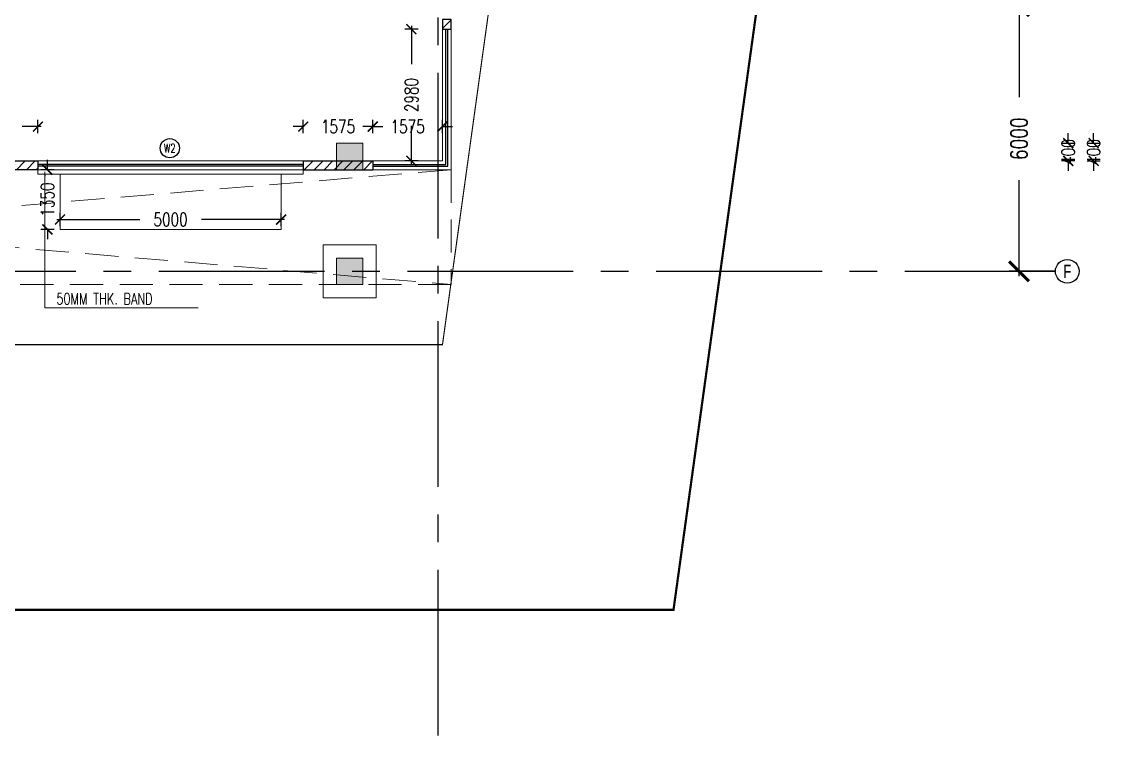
# Model space of a CAD drawing. Header units: millimetres. Extents: x -2076597 to 16308595, y -4402071 to 17875273.
# Drawn here: x -2033367 to -2008921, y -4248315 to -4232158 of the extents above; entities that cross this region are included whole.
import ezdxf
from ezdxf.enums import TextEntityAlignment as Align

# ---------------------------------------------------------------- set-up
doc = ezdxf.new("R2010")
doc.units = ezdxf.units.MM
for name, pattern in [('CENTER', [50.8, 31.75, -6.35, 6.35, -6.35]), ('CENTER2', [1.125, 0.75, -0.125, 0.125, -0.125]), ('DASHDOT', [1, 0.5, -0.25, 0, -0.25]), ('DASHED2', [0.375, 0.25, -0.125]), ('Demolished', [4.8, 3.2, -1.6]), ('Overhead', [3.96875, 2.38125, -1.5875])]:
    doc.linetypes.add(name, pattern=pattern)
for name, color, linetype, lineweight in [('A- GLAZING', 5, 'Continuous', 9), ('A- LIGHT LINE', 8, 'Continuous', 9), ('A- SHAFT', 8, 'Continuous', 9), ('A-BOUNDARY LINES', 4, 'Continuous', 25), ('A-COL HATCH', 252, 'Continuous', 9), ('A-DETL-DEMO', 6, 'Demolished', 9), ('A-DETL-GENF', 92, 'Continuous', 9), ('A-FLOR', 1, 'Continuous', 9), ('S-COL HATCH', 251, 'Continuous', 9), ('S-COLS', 7, 'Continuous', 9), ('S-STRS-MBND', 31, 'Overhead', 9)]:
    doc.layers.add(name, color=color, linetype=linetype, lineweight=lineweight)
for name, color, linetype in [('A-DIMS', 4, 'Continuous'), ('A-GRID', 8, 'CENTER'), ('A-GRIDTXT', 1, 'Continuous'), ('A-PARAPET WALL', 4, 'Continuous'), ('A-PODIUM LYT ARCH', 85, 'Continuous'), ('A-SCHED', 1, 'Continuous'), ('A-SETBACK', 3, 'Continuous'), ('A-SITE BOUNDARY', 7, 'CENTER'), ('A-TXTROOM', 3, 'Continuous'), ('A-WALL', 2, 'Continuous'), ('A-WALL HATCH', 8, 'Continuous'), ('S-GRID', 252, 'CENTER2')]:
    doc.layers.add(name, color=color, linetype=linetype)
doc.styles.add('ARIAL-GRID', font='arial.ttf', dxfattribs={"width": 0.7, "height": 15})
doc.styles.add('DIM 100', font='romans.shx', dxfattribs={"width": 0.8})
doc.styles.add('ROMANS', font='romans.shx', dxfattribs={"width": 0.75})
doc.dimstyles.new('1_100 MJR', dxfattribs={"dimscale": 100, "dimtxt": 1.75, "dimasz": 1, "dimexe": 1, "dimexo": 0, "dimgap": 0.09, "dimtad": 0, "dimdsep": 46, "dimtxsty": 'DIM 100', "dimblk": 'ARCHTICK', "dimcen": 0.09, "dimdle": 1, "dimclrd": 8, "dimclre": 8, "dimclrt": 256, "dimazin": 0, "dimtfac": 1, "dimtofl": 0, "dimtmove": 1, "dimatfit": 3, "dimfxl": 0, "dimtolj": 1, "dimtzin": 0, "dimlwd": -1, "dimlwe": -1, "dimarcsym": 0})
doc.dimstyles.new('DIMB-200', dxfattribs={"dimscale": 150, "dimtxt": 2.5, "dimasz": 3, "dimexe": 1.5, "dimexo": 0, "dimgap": 3, "dimtad": 0, "dimtoh": 1, "dimdec": 0, "dimzin": 0, "dimdsep": 46, "dimtxsty": 'ROMANS', "dimblk": 'ARCHTICK', "dimcen": 3, "dimdle": 0.75, "dimclrd": 8, "dimclre": 8, "dimclrt": 4, "dimazin": 0, "dimtfac": 1, "dimtdec": 0, "dimtix": 1, "dimtofl": 0, "dimtmove": 2, "dimatfit": 3, "dimldrblk": 'DOT', "dimfxl": 0, "dimtolj": 1, "dimtzin": 0, "dimarcsym": 0})
doc.dimstyles.new('DIMM-100', dxfattribs={"dimscale": 150, "dimtxt": 2, "dimasz": 1.5, "dimexe": 1, "dimexo": 0, "dimgap": 2, "dimtad": 0, "dimtoh": 1, "dimdec": 0, "dimzin": 0, "dimdsep": 46, "dimtxsty": 'ROMANS', "dimblk": 'ARCHTICK', "dimcen": 1.5, "dimdle": 0.5, "dimclrd": 8, "dimclre": 8, "dimclrt": 256, "dimazin": 0, "dimtfac": 1, "dimtdec": 0, "dimtix": 1, "dimtofl": 0, "dimtmove": 2, "dimatfit": 3, "dimldrblk": 'DOT', "dimfxl": 0, "dimtolj": 1, "dimtzin": 0, "dimarcsym": 0})

# ---------------------------------------------------------------- blocks, each defined once
blk = doc.blocks.new('Family - ___-240295-0_ ground floor')
at = {"layer": 'A-SETBACK', "linetype": 'DASHDOT', "lineweight": -2, "ltscale": 2000, "const_width": 25}
blk.add_lwpolyline([(76480, 233663), (47866, 236124), (29166, 193452), (70915, 193452)], close=True, dxfattribs=at)
at = {"layer": 'A-SITE BOUNDARY', "ltscale": 100, "const_width": 50}
blk.add_lwpolyline([(83289, 239099), (44096, 242471), (19986, 187452), (76141, 187452)], close=True, dxfattribs=at)
blk = doc.blocks.new('_ArchTick')
at = {"color": 0, "linetype": 'ByBlock', "const_width": 0.15}
blk.add_lwpolyline([(-0.5, -0.5), (0.5, 0.5)], dxfattribs=at)
blk = doc.blocks.new('*D550')
at = {"layer": 'A-DIMS', "color": 8, "lineweight": -2, "transparency": 16777216}
for p, q in [((-2024401, -4232331), (-2024701, -4232331)), ((-2024551, -4232256), (-2024551, -4233124)), ((-2024551, -4235386), (-2024551, -4234517)), ((-2024401, -4235311), (-2024701, -4235311))]:
    blk.add_line(p, q, dxfattribs=at)
at = {"layer": 'Defpoints', "color": 0, "transparency": 16777216}
for p in [(-2023848, -4232331), (-2024551, -4235311), (-2023848, -4235311)]:
    blk.add_point(p, dxfattribs=at)
at = {"layer": 'A-DIMS', "color": 8, "lineweight": -2, "transparency": 16777216, "xscale": 225, "yscale": 225, "zscale": 225}
for p, rotation in [((-2024551, -4232331), 90), ((-2024551, -4235311), 270)]:
    blk.add_blockref('_ArchTick', p, dxfattribs=dict(at, rotation=rotation))
at = {"layer": 'A-DIMS', "transparency": 16777216, "insert": (-2024551, -4233821), "char_height": 300, "attachment_point": 5, "rotation": 90, "style": 'ROMANS'}
blk.add_mtext('\\A1;2980', dxfattribs=at)
blk = doc.blocks.new('_Dot')
at = {"color": 0, "linetype": 'ByBlock', "lineweight": -2}
blk.add_line((-0.5, 0), (-1, 0), dxfattribs=at)
at = {"color": 0, "linetype": 'ByBlock', "const_width": 0.5}
blk.add_lwpolyline([(-0.25, 0, 1), (0.25, 0, 1)], format="xyb", close=True, dxfattribs=at)
blk = doc.blocks.new('*D551')
at = {"layer": 'A-DIMS', "color": 8, "lineweight": -2, "transparency": 16777216}
for p, q in [((-2025423, -4234534), (-2025648, -4234534)), ((-2025423, -4234684), (-2025423, -4234384)), ((-2023848, -4234684), (-2023848, -4234384)), ((-2023848, -4234534), (-2023623, -4234534))]:
    blk.add_line(p, q, dxfattribs=at)
at = {"layer": 'Defpoints', "color": 0, "transparency": 16777216}
for p in [(-2025423, -4234534), (-2025423, -4235311), (-2023848, -4235311)]:
    blk.add_point(p, dxfattribs=at)
at = {"layer": 'A-DIMS', "color": 8, "lineweight": -2, "transparency": 16777216, "xscale": 225, "yscale": 225, "zscale": 225}
blk.add_blockref('_ArchTick', (-2025423, -4234534), dxfattribs=at)
at = {"layer": 'A-DIMS', "color": 8, "lineweight": -2, "transparency": 16777216, "xscale": 225, "yscale": 225, "zscale": 225, "rotation": 180}
blk.add_blockref('_ArchTick', (-2023848, -4234534), dxfattribs=at)
at = {"layer": 'A-DIMS', "transparency": 16777216, "insert": (-2024635, -4234534), "char_height": 300, "attachment_point": 5, "style": 'ROMANS'}
blk.add_mtext('\\A1;1575', dxfattribs=at)
blk = doc.blocks.new('*D552')
at = {"layer": 'A-DIMS', "color": 8, "lineweight": -2, "transparency": 16777216}
for p, q in [((-2026998, -4234534), (-2027223, -4234534)), ((-2026998, -4234684), (-2026998, -4234384)), ((-2025423, -4234684), (-2025423, -4234384)), ((-2025423, -4234534), (-2025198, -4234534))]:
    blk.add_line(p, q, dxfattribs=at)
at = {"layer": 'Defpoints', "color": 0, "transparency": 16777216}
for p in [(-2026998, -4234534), (-2026998, -4235311), (-2025423, -4235311)]:
    blk.add_point(p, dxfattribs=at)
at = {"layer": 'A-DIMS', "color": 8, "lineweight": -2, "transparency": 16777216, "xscale": 225, "yscale": 225, "zscale": 225}
blk.add_blockref('_ArchTick', (-2026998, -4234534), dxfattribs=at)
at = {"layer": 'A-DIMS', "color": 8, "lineweight": -2, "transparency": 16777216, "xscale": 225, "yscale": 225, "zscale": 225, "rotation": 180}
blk.add_blockref('_ArchTick', (-2025423, -4234534), dxfattribs=at)
at = {"layer": 'A-DIMS', "transparency": 16777216, "insert": (-2026210, -4234534), "char_height": 300, "attachment_point": 5, "style": 'ROMANS'}
blk.add_mtext('\\A1;1575', dxfattribs=at)
blk = doc.blocks.new('*D553')
at = {"layer": 'A-DIMS', "color": 8, "lineweight": -2, "transparency": 16777216}
for p, q in [((-2035173, -4234534), (-2034744, -4234534)), ((-2035098, -4234684), (-2035098, -4234384)), ((-2032923, -4234534), (-2033351, -4234534)), ((-2032998, -4234684), (-2032998, -4234384))]:
    blk.add_line(p, q, dxfattribs=at)
at = {"layer": 'Defpoints', "color": 0, "transparency": 16777216}
for p in [(-2035098, -4234534), (-2035098, -4235311), (-2032998, -4235311)]:
    blk.add_point(p, dxfattribs=at)
at = {"layer": 'A-DIMS', "color": 8, "lineweight": -2, "transparency": 16777216, "xscale": 225, "yscale": 225, "zscale": 225, "rotation": 180}
blk.add_blockref('_ArchTick', (-2035098, -4234534), dxfattribs=at)
at = {"layer": 'A-DIMS', "color": 8, "lineweight": -2, "transparency": 16777216, "xscale": 225, "yscale": 225, "zscale": 225}
blk.add_blockref('_ArchTick', (-2032998, -4234534), dxfattribs=at)
at = {"layer": 'A-DIMS', "transparency": 16777216, "insert": (-2034048, -4234534), "char_height": 300, "attachment_point": 5, "style": 'ROMANS'}
blk.add_mtext('\\A1;2100', dxfattribs=at)
blk = doc.blocks.new('SOP')
at = {"layer": 'A-SCHED', "color": 8}
blk.add_circle((0, 0), 218, dxfattribs=at)
at = {"layer": 'A-SCHED', "style": 'ROMANS', "width": 0.7}
blk.add_attdef('D2', text='', height=200, dxfattribs=at).set_placement((0, 0), align=Align.MIDDLE_CENTER)
blk = doc.blocks.new('*D561')
at = {"layer": 'A-DIMS', "color": 8, "lineweight": -2, "transparency": 16777216}
for p, q in [((-2009118, -4234911), (-2009118, -4234686)), ((-2009268, -4234911), (-2008968, -4234911)), ((-2009268, -4235311), (-2008968, -4235311)), ((-2009118, -4235311), (-2009118, -4235536))]:
    blk.add_line(p, q, dxfattribs=at)
at = {"layer": 'Defpoints', "color": 0, "transparency": 16777216}
for p in [(-2033748, -4234911), (-2009118, -4234911), (-2009445, -4235311, 0)]:
    blk.add_point(p, dxfattribs=at)
at = {"layer": 'A-DIMS', "color": 8, "lineweight": -2, "transparency": 16777216, "xscale": 225, "yscale": 225, "zscale": 225}
for p, rotation in [((-2009118, -4234911), 270), ((-2009118, -4235311), 90)]:
    blk.add_blockref('_ArchTick', p, dxfattribs=dict(at, rotation=rotation))
at = {"layer": 'A-DIMS', "transparency": 16777216, "insert": (-2009118, -4235111), "char_height": 300, "attachment_point": 5, "rotation": 90, "style": 'ROMANS'}
blk.add_mtext('\\A1;400', dxfattribs=at)
blk = doc.blocks.new('*D562')
at = {"layer": 'A-DIMS', "color": 8, "lineweight": -2, "transparency": 16777216}
for p, q in [((-2009693, -4234911), (-2009693, -4234686)), ((-2009843, -4234911), (-2009543, -4234911)), ((-2009543, -4235311), (-2009843, -4235311)), ((-2009693, -4235311), (-2009693, -4235536))]:
    blk.add_line(p, q, dxfattribs=at)
at = {"layer": 'Defpoints', "color": 0, "transparency": 16777216}
for p in [(-2026248, -4234911), (-2009693, -4234911), (-2009445, -4235311, 0)]:
    blk.add_point(p, dxfattribs=at)
at = {"layer": 'A-DIMS', "color": 8, "lineweight": -2, "transparency": 16777216, "xscale": 225, "yscale": 225, "zscale": 225}
for p, rotation in [((-2009693, -4234911), 270), ((-2009693, -4235311), 90)]:
    blk.add_blockref('_ArchTick', p, dxfattribs=dict(at, rotation=rotation))
at = {"layer": 'A-DIMS', "transparency": 16777216, "insert": (-2009693, -4235111), "char_height": 300, "attachment_point": 5, "rotation": 90, "style": 'ROMANS'}
blk.add_mtext('\\A1;400', dxfattribs=at)
blk = doc.blocks.new('*D178')
at = {"layer": 'A-DIMS', "color": 8, "lineweight": -2, "transparency": 16777216}
for p, q in [((-2032784, -4235511), (-2032784, -4235286)), ((-2032634, -4235511), (-2032934, -4235511)), ((-2032634, -4236861), (-2032934, -4236861)), ((-2032784, -4236861), (-2032784, -4237086))]:
    blk.add_line(p, q, dxfattribs=at)
at = {"layer": 'Defpoints', "color": 0, "transparency": 16777216}
for p in [(-2032784, -4235511), (-2032498, -4235511), (-2032498, -4236861)]:
    blk.add_point(p, dxfattribs=at)
at = {"layer": 'A-DIMS', "color": 8, "lineweight": -2, "transparency": 16777216, "xscale": 225, "yscale": 225, "zscale": 225}
for p, rotation in [((-2032784, -4235511), 270), ((-2032784, -4236861), 90)]:
    blk.add_blockref('_ArchTick', p, dxfattribs=dict(at, rotation=rotation))
at = {"layer": 'A-DIMS', "transparency": 16777216, "insert": (-2032784, -4236186), "char_height": 300, "attachment_point": 5, "rotation": 90, "style": 'ROMANS'}
blk.add_mtext('\\A1;1350', dxfattribs=at)
blk = doc.blocks.new('*D179')
at = {"layer": 'A-DIMS', "color": 8, "lineweight": -2, "transparency": 16777216}
for p, q in [((-2032498, -4236789), (-2032498, -4236489)), ((-2027498, -4236789), (-2027498, -4236489)), ((-2032573, -4236639), (-2030694, -4236639)), ((-2027423, -4236639), (-2029301, -4236639))]:
    blk.add_line(p, q, dxfattribs=at)
at = {"layer": 'Defpoints', "color": 0, "transparency": 16777216}
for p in [(-2027498, -4236639), (-2032498, -4236861), (-2027498, -4236861)]:
    blk.add_point(p, dxfattribs=at)
at = {"layer": 'A-DIMS', "color": 8, "lineweight": -2, "transparency": 16777216, "xscale": 225, "yscale": 225, "zscale": 225, "rotation": 180}
blk.add_blockref('_ArchTick', (-2032498, -4236639), dxfattribs=at)
at = {"layer": 'A-DIMS', "color": 8, "lineweight": -2, "transparency": 16777216, "xscale": 225, "yscale": 225, "zscale": 225}
blk.add_blockref('_ArchTick', (-2027498, -4236639), dxfattribs=at)
at = {"layer": 'A-DIMS', "transparency": 16777216, "insert": (-2029998, -4236639), "char_height": 300, "attachment_point": 5, "style": 'ROMANS'}
blk.add_mtext('\\A1;5000', dxfattribs=at)
blk = doc.blocks.new('*D32')
at = {"layer": 'A-BOUNDARY LINES', "color": 8, "lineweight": -2, "transparency": 16777216}
for p, q in [((724848, -1019074), (725753, -1019074)), ((725528, -1018962), (725528, -1021135)), ((725528, -1025187), (725528, -1023013)), ((726351, -1025074), (725303, -1025074))]:
    blk.add_line(p, q, dxfattribs=at)
at = {"layer": 'Defpoints', "color": 0, "transparency": 16777216}
for p in [(724848, -1019074), (725528, -1025074), (726351, -1025074)]:
    blk.add_point(p, dxfattribs=at)
at = {"layer": 'A-BOUNDARY LINES', "color": 8, "lineweight": -2, "transparency": 16777216, "xscale": 450, "yscale": 450, "zscale": 450}
for p, rotation in [((725528, -1019074), 90), ((725528, -1025074), 270)]:
    blk.add_blockref('_ArchTick', p, dxfattribs=dict(at, rotation=rotation))
at = {"layer": 'A-BOUNDARY LINES', "color": 4, "transparency": 16777216, "insert": (725528, -1022074), "char_height": 375, "attachment_point": 5, "rotation": 90, "style": 'ROMANS'}
blk.add_mtext('\\A1;6000', dxfattribs=at)
blk = doc.blocks.new('GRNO')
at = {"layer": 'A-GRIDTXT', "color": 8}
blk.add_circle((0, 0), 450, dxfattribs=at)
at = {"layer": 'A-GRIDTXT', "style": 'ARIAL-GRID', "width": 0.7}
blk.add_attdef('01', text='', height=350, dxfattribs=at).set_placement((0, 0), align=Align.MIDDLE_CENTER)
blk = doc.blocks.new('COLUMN 1')
at = {"layer": 'A-COL HATCH'}
for points in [[(710686.2, -1022774.1), (710086.2, -1022774.1), (710086.2, -1022174.1), (710686.2, -1022174.1)], [(710686.2, -1025374.1), (710086.2, -1025374.1), (710086.2, -1024774.1), (710686.2, -1024774.1)]]:
    blk.add_hatch(color=256, dxfattribs=at).paths.add_polyline_path(points)
at = {"layer": 'S-COL HATCH'}
for points in [[(710686.2, -1022774.1), (710086.2, -1022774.1), (710086.2, -1022174.1), (710686.2, -1022174.1)], [(710686.2, -1025374.1), (710086.2, -1025374.1), (710086.2, -1024774.1), (710686.2, -1024774.1)]]:
    blk.add_hatch(color=256, dxfattribs=at).paths.add_polyline_path(points)
at = {"layer": 'S-COLS'}
for points in [[(710686.2, -1022774.1), (710086.2, -1022774.1), (710086.2, -1022174.1), (710686.2, -1022174.1)], [(710686.2, -1022774.1), (710086.2, -1022774.1), (710086.2, -1022174.1), (710686.2, -1022174.1)], [(710686.2, -1025374.1), (710086.2, -1025374.1), (710086.2, -1024774.1), (710686.2, -1024774.1)], [(710686.2, -1025374.1), (710086.2, -1025374.1), (710086.2, -1024774.1), (710686.2, -1024774.1)]]:
    blk.add_lwpolyline(points, close=True, dxfattribs=at)
at = {"layer": 'S-GRID', "ltscale": 5000}
for p, q in [((712386.2, -1035578.8), (712386.2, -974750.2)), ((661071.4, -1025074.1), (726350.7, -1025074.1))]:
    blk.add_line(p, q, dxfattribs=at)
at = {"layer": 'A-PODIUM LYT ARCH'}
ref = blk.add_blockref('GRNO', (726619.7, -1025074.2), dxfattribs=dict(at, xscale=0.5979073243647236, yscale=0.5979073243647236, zscale=0.5979073243647236))
ref.add_attrib('01', 'F', dxfattribs={"layer": 'A-GRIDTXT', "height": 299, "style": 'ARIAL-GRID', "width": 0.7}).set_placement((726619.7, -1025074.2), align=Align.MIDDLE_CENTER)
at = {"layer": 'A-BOUNDARY LINES'}
dim = blk.add_linear_dim(base=(725527.5, -1025074.1), p1=(724848, -1019074.1), p2=(726350.7, -1025074.1), angle=90, dimstyle='DIMB-200', dxfattribs=at)
dim.commit()
dim.dimension.update_dxf_attribs({"geometry": '*D32', "text_midpoint": (725527.5, -1022074.1)})

msp = doc.modelspace()

# ---------------------------------------------------------------- hatches: boundary and pattern name
at = {"layer": 'A-WALL HATCH'}
h = msp.add_hatch(dxfattribs=at)
h.set_pattern_fill('ANSI31', color=256, scale=50)
h.set_pattern_definition([(45, (1802100.65, 14138502.7), (-112.2532015, 112.2532015), [])])
h.paths.add_polyline_path([(-2023847.9, -4232330.5), (-2023647.9, -4232330.5), (-2023647.9, -4232110.5), (-2023847.9, -4232110.5)])
h = msp.add_hatch(dxfattribs=at)
h.set_pattern_fill('ANSI31', color=256, scale=50)
h.set_pattern_definition([(45, (-2740619.58, -3139859.15), (-112.253202, 112.253202), [])])
h.paths.add_polyline_path([(-2050247.9, -4235310.5), (-2051946.2, -4235310.5), (-2051946.2, -4235510.5), (-2050247.9, -4235510.5)])
h.paths.add_polyline_path([(-2049197.9, -4235310.5), (-2050247.9, -4235310.5), (-2050247.9, -4235510.5), (-2049197.9, -4235510.5)])
h.paths.add_polyline_path([(-2042147.9, -4235310.5), (-2043197.9, -4235310.5), (-2043197.9, -4235510.5), (-2042147.9, -4235510.5)])
h.paths.add_polyline_path([(-2041097.9, -4235310.5), (-2042147.9, -4235310.5), (-2042147.9, -4235510.5), (-2041097.9, -4235510.5)])
h.paths.add_polyline_path([(-2032997.9, -4235310.5), (-2035097.9, -4235310.5), (-2035097.9, -4235510.5), (-2032997.9, -4235510.5)])
h.paths.add_polyline_path([(-2025422.9, -4235310.5), (-2026997.9, -4235310.5), (-2026997.9, -4235510.5), (-2025422.9, -4235510.5)])

# ---------------------------------------------------------------- linework, layer by layer
at = {"layer": 'A- GLAZING'}
for p, q in [((-2026997.9, -4235310.5), (-2032997.9, -4235310.5)), ((-2026997.9, -4235510.5), (-2032997.9, -4235510.5))]:
    msp.add_line(p, q, dxfattribs=at)
for points in [[(-2025422.9, -4235310.5), (-2023847.9, -4235310.5), (-2023847.9, -4232330.5)], [(-2025422.9, -4235510.5), (-2023647.9, -4235510.5), (-2023647.9, -4232330.5)]]:
    msp.add_lwpolyline(points, dxfattribs=at)
at = {"layer": 'A- LIGHT LINE'}
msp.add_line((-2032838.7, -4238635.9), (-2029372.4, -4238635.9), dxfattribs=at)
at = {"layer": 'A- SHAFT', "linetype": 'DASHED2', "ltscale": 3000}
for p, q in [((-2023647.9, -4235510.5), (-2054874.6, -4238110.5)), ((-2054346.2, -4235510.5), (-2023647.9, -4238110.5)), ((-2023647.9, -4235510.5), (-2023647.9, -4238110.5)), ((-2023647.9, -4238110.5), (-2054874.6, -4238110.5))]:
    msp.add_line(p, q, dxfattribs=at)
at = {"layer": 'A-DETL-DEMO', "color": 8, "linetype": 'Continuous', "ltscale": 1.1}
msp.add_lwpolyline([(-2025347.9, -4238410.5), (-2026547.9, -4238410.5), (-2026547.9, -4237210.6), (-2025347.9, -4237210.6)], close=True, dxfattribs=at)
at = {"layer": 'A-FLOR'}
msp.add_lwpolyline([(-2026997.9, -4235610.5), (-2032997.9, -4235610.5), (-2032997.9, -4235510.5), (-2026997.9, -4235510.5)], close=True, dxfattribs=at)
at = {"layer": 'A-PARAPET WALL'}
for p, q in [((-2026997.9, -4235390.5), (-2032997.9, -4235390.5)), ((-2026997.9, -4235430.5), (-2032997.9, -4235430.5))]:
    msp.add_line(p, q, dxfattribs=at)
for points in [[(-2025422.9, -4235430.5), (-2023727.9, -4235430.5), (-2023727.9, -4232330.5)], [(-2025422.9, -4235390.5), (-2023767.9, -4235390.5), (-2023767.9, -4232330.5)]]:
    msp.add_lwpolyline(points, dxfattribs=at)
at = {"layer": 'A-WALL'}
msp.add_line((-2025422.9, -4235310.5), (-2025422.9, -4235510.5), dxfattribs=at)
for points in [[(-2023847.9, -4232330.5), (-2023647.9, -4232330.5), (-2023647.9, -4232110.5), (-2023847.9, -4232110.5)], [(-2035097.9, -4235310.5), (-2032997.9, -4235310.5), (-2032997.9, -4235510.5), (-2035097.9, -4235510.5)]]:
    msp.add_lwpolyline(points, close=True, dxfattribs=at)
for points in [[(-2026997.9, -4235310.5), (-2026997.9, -4235510.5), (-2025422.9, -4235510.5)], [(-2026997.9, -4235310.5), (-2025422.9, -4235310.5)]]:
    msp.add_lwpolyline(points, dxfattribs=at)
at = {"layer": 'S-STRS-MBND', "linetype": 'Continuous', "ltscale": 0.09}
for points in [[(-2032368.5, -4235510.5), (-2032497.9, -4235510.5)], [(-2027497.9, -4235510.5), (-2027997.9, -4235510.5)], [(-2032497.9, -4235610.5), (-2032497.9, -4236860.5), (-2027497.9, -4236860.5), (-2027497.9, -4235610.5)]]:
    msp.add_lwpolyline(points, dxfattribs=at)

# ---------------------------------------------------------------- block references
at = {"layer": 'A-DETL-GENF', "color": 8}
msp.add_blockref('Family - ___-240295-0_ ground floor', (-2094762.5, -4432922.9), dxfattribs=at)
at = {"layer": 'A-GRID', "color": 8}
msp.add_blockref('COLUMN 1', (-2736334, -3212736.4), dxfattribs=at)
at = {"layer": 'A-SCHED'}
msp.add_blockref('SOP', (-2030015.4, -4235024.5), dxfattribs=at).add_auto_attribs({'D2': 'W2'})

# ---------------------------------------------------------------- texts
at = {"layer": 'A-TXTROOM', "insert": (-2033195.5, -4238308.4, 0), "char_height": 250.282, "width": 3684.893, "attachment_point": 1, "style": 'ROMANS'}
msp.add_mtext('\\pi613.38;50MM THK. BAND', dxfattribs=at)

# ---------------------------------------------------------------- dimensions: what is measured, and where the dimension line sits
at = {"layer": 'A-DIMS'}
for base, p1, p2, picture, middle in [((-2024550.9, -4235310.5), (-2023847.9, -4232330.5), (-2023847.9, -4235310.5), '*D550', (-2024550.9, -4233820.5)), ((-2009117.6, -4234910.5), (-2009445.2, -4235310.5, 0), (-2033747.9, -4234910.5), '*D561', (-2009117.6, -4235110.5)), ((-2009692.6, -4234910.5), (-2009445.2, -4235310.5, 0), (-2026247.9, -4234910.5), '*D562', (-2009692.6, -4235110.5))]:
    dim = msp.add_linear_dim(base=base, p1=p1, p2=p2, angle=90, dimstyle='DIMM-100', override={"dimfxlon": 1}, dxfattribs=at)
    dim.commit()
    dim.dimension.update_dxf_attribs({"geometry": picture, "text_midpoint": middle})
for base, p1, p2, picture, middle in [((-2035097.9, -4234534.2), (-2032997.9, -4235310.5), (-2035097.9, -4235310.5), '*D553', (-2034047.9, -4234534.2)), ((-2026997.9, -4234534.2), (-2025422.9, -4235310.5), (-2026997.9, -4235310.5), '*D552', (-2026210.4, -4234534.2)), ((-2025422.9, -4234534.2), (-2023847.9, -4235310.5), (-2025422.9, -4235310.5), '*D551', (-2024635.4, -4234534.2))]:
    dim = msp.add_linear_dim(base=base, p1=p1, p2=p2, dimstyle='DIMM-100', override={"dimfxlon": 1}, dxfattribs=at)
    dim.commit()
    dim.dimension.update_dxf_attribs({"geometry": picture, "text_midpoint": middle})
for p2, distance, picture, middle in [((-2032497.9, -4235510.5), 286.6, '*D178', (-2032784.5, -4236185.5)), ((-2027497.9, -4236860.5), 221.5, '*D179', (-2029997.9, -4236639))]:
    dim = msp.add_aligned_dim(p1=(-2032497.9, -4236860.5), p2=p2, distance=distance, dimstyle='DIMM-100', override={"dimfxlon": 1}, dxfattribs=at)
    dim.commit()
    dim.dimension.update_dxf_attribs({"geometry": picture, "text_midpoint": middle})

# ---------------------------------------------------------------- leaders
at = {"layer": 'A- LIGHT LINE'}
msp.add_leader([(-2032838.7, -4235560.5), (-2032838.7, -4238635.9)], dimstyle='1_100 MJR', dxfattribs=at)

doc.saveas('drawing.dxf')
